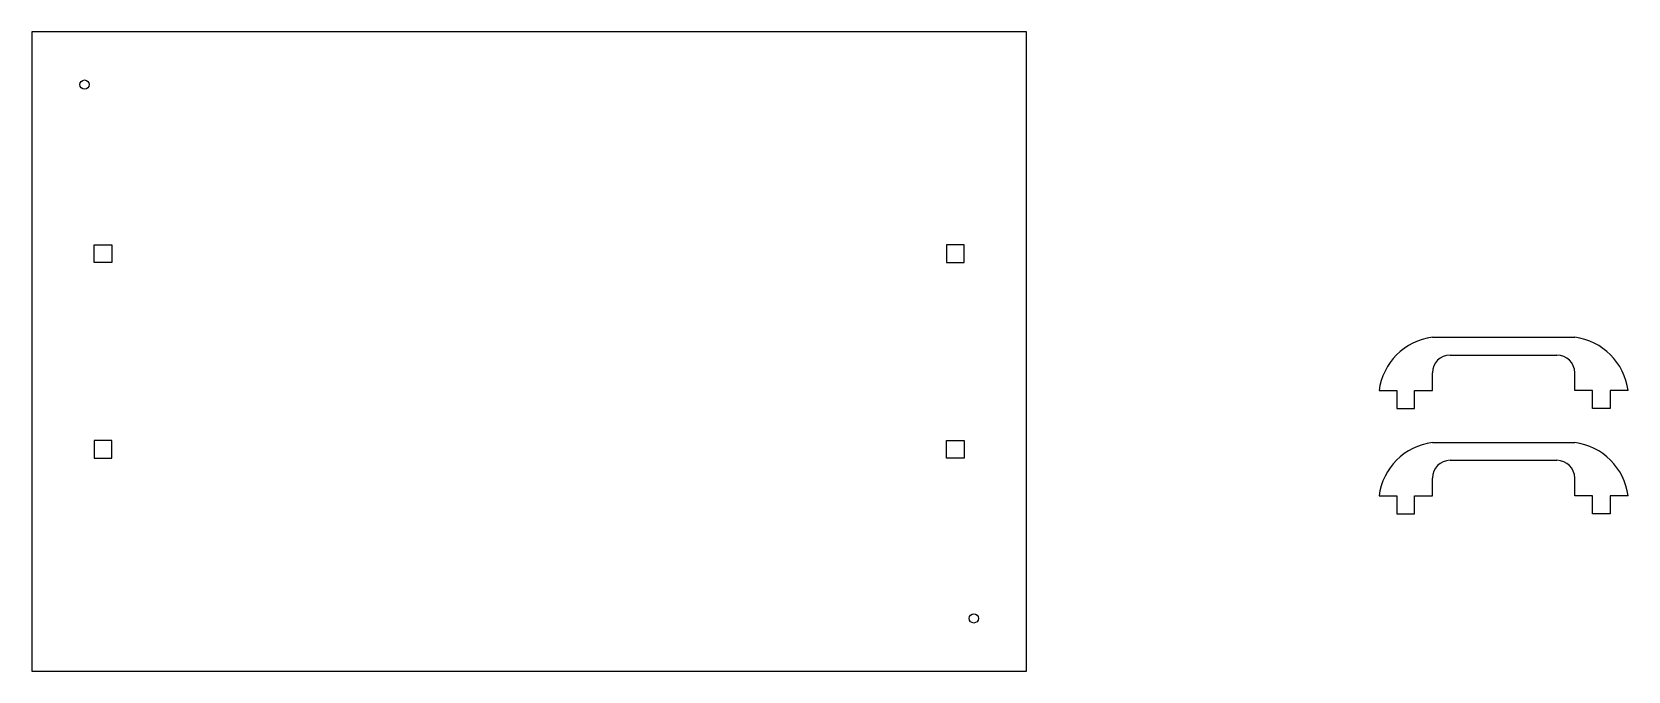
# Model space of a CAD drawing. Header units: inches. Extents: x 24.5 to 46.9, y 7.7 to 16.7.
import ezdxf

# ---------------------------------------------------------------- set-up
doc = ezdxf.new("R2010")
doc.units = ezdxf.units.IN
doc.header["$MEASUREMENT"] = 0

msp = doc.modelspace()

# ---------------------------------------------------------------- linework, layer by layer
at = {"color": 1}
for p, q in [((24.51, 16.672), (24.51, 7.692)), ((38.49, 16.672), (24.51, 16.672)), ((38.49, 7.692), (38.49, 16.672)), ((44.197, 12.382), (46.197, 12.382)), ((44.447, 12.132), (45.947, 12.132)), ((44.197, 11.632), (44.197, 11.882)), ((46.197, 11.632), (46.197, 11.882)), ((43.447, 11.632), (43.697, 11.632)), ((43.697, 11.632), (43.697, 11.382)), ((43.947, 11.382), (43.947, 11.632)), ((43.947, 11.632), (44.197, 11.632)), ((46.447, 11.632), (46.197, 11.632)), ((46.447, 11.382), (46.447, 11.632)), ((46.947, 11.632), (46.697, 11.632)), ((46.697, 11.632), (46.697, 11.382)), ((43.697, 11.382), (43.947, 11.382)), ((46.697, 11.382), (46.447, 11.382)), ((44.197, 10.903), (46.197, 10.903)), ((44.447, 10.653), (45.947, 10.653)), ((44.197, 10.153), (44.197, 10.403)), ((46.197, 10.153), (46.197, 10.403)), ((43.447, 10.153), (43.697, 10.153)), ((43.697, 10.153), (43.697, 9.903)), ((43.947, 9.903), (43.947, 10.153)), ((43.947, 10.153), (44.197, 10.153)), ((46.447, 10.153), (46.197, 10.153)), ((46.447, 9.903), (46.447, 10.153)), ((46.947, 10.153), (46.697, 10.153)), ((46.697, 10.153), (46.697, 9.903)), ((43.697, 9.903), (43.947, 9.903)), ((46.697, 9.903), (46.447, 9.903)), ((24.51, 7.692), (38.49, 7.692))]:
    msp.add_line(p, q, dxfattribs=at)
at = {"color": 4}
for p, q in [((25.385, 13.682), (25.635, 13.682)), ((25.385, 13.432), (25.385, 13.682)), ((25.635, 13.682), (25.635, 13.432)), ((37.615, 13.682), (37.365, 13.682)), ((37.365, 13.682), (37.365, 13.432)), ((37.615, 13.432), (37.615, 13.682)), ((25.635, 13.432), (25.385, 13.432)), ((37.365, 13.432), (37.615, 13.432)), ((25.635, 10.932), (25.385, 10.932)), ((25.385, 10.932), (25.385, 10.682)), ((25.635, 10.682), (25.635, 10.932)), ((37.365, 10.682), (37.365, 10.932)), ((37.365, 10.932), (37.615, 10.932)), ((37.615, 10.932), (37.615, 10.682)), ((25.385, 10.682), (25.635, 10.682)), ((37.615, 10.682), (37.365, 10.682))]:
    msp.add_line(p, q, dxfattribs=at)
at = {"color": 1}
for centre in [(25.25, 15.932), (37.75, 8.432)]:
    msp.add_circle(centre, 0.065, dxfattribs=at)
for centre, radius, start, end in [((44.307, 11.522), 0.867, 97.2923, 172.7077), ((46.087, 11.522), 0.867, 7.2923, 82.7077), ((44.447, 11.882), 0.25, 90, 180), ((45.947, 11.882), 0.25, 0, 90), ((44.307, 10.043), 0.867, 97.2923, 172.7077), ((46.087, 10.043), 0.867, 7.2923, 82.7077), ((44.447, 10.403), 0.25, 90, 180), ((45.947, 10.403), 0.25, 0, 90)]:
    msp.add_arc(centre, radius, start, end, dxfattribs=at)

doc.saveas('drawing.dxf')
